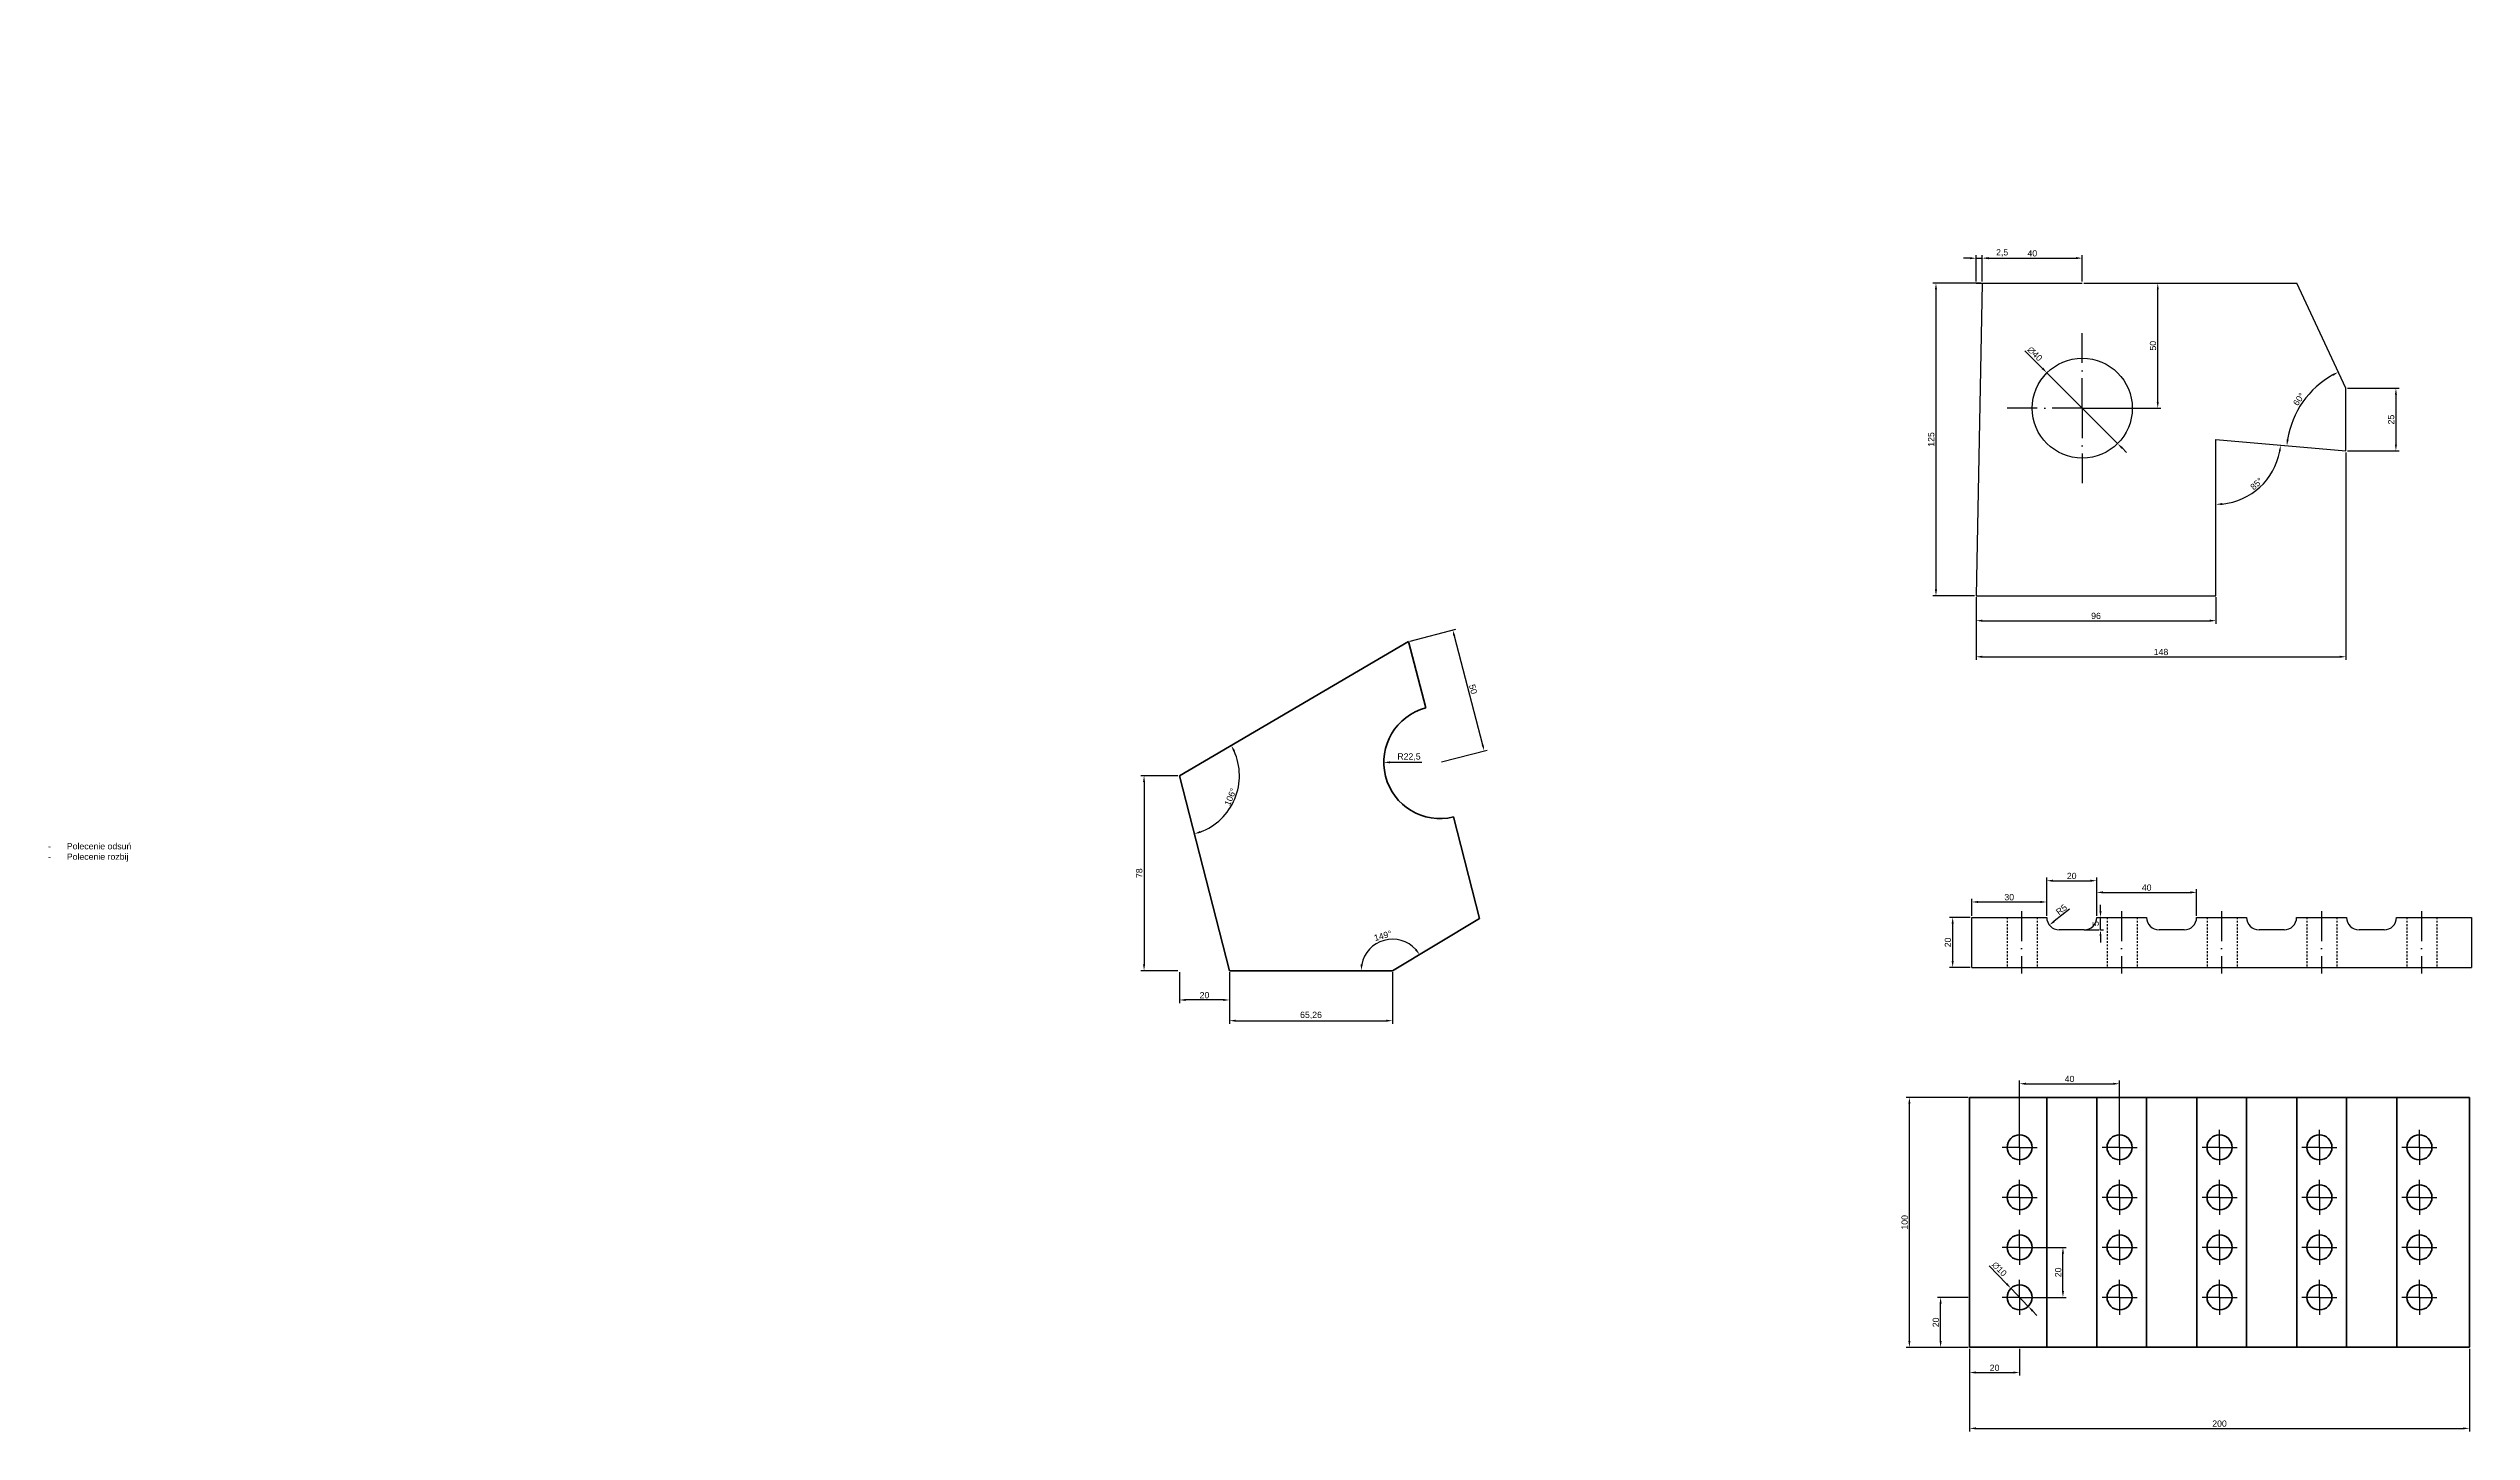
# Model space of a CAD drawing. Header units: millimetres. Extents: x -469 to 500, y -183 to 370.
import ezdxf

# ---------------------------------------------------------------- set-up
doc = ezdxf.new("R2010")
doc.units = ezdxf.units.MM
doc.linetypes.add('ACAD_ISO10W100', pattern=[18, 12, -3, 0, -3])
doc.linetypes.add('JIS_02_0.7', pattern=[1.35, 0.75, -0.6])
doc.layers.add('wymiary', color=240, linetype='Continuous')
doc.styles.get("Standard").update_dxf_attribs({"font": 'arial.ttf'})
doc.dimstyles.new('ISO-25', dxfattribs={"dimtxt": 2.5, "dimasz": 2.5, "dimexe": 1.25, "dimexo": 0.625, "dimtad": 1, "dimtxsty": 'Standard', "dimcen": 2.5, "dimadec": 0, "dimazin": 0, "dimtfac": 1, "dimtmove": 0, "dimatfit": 3, "dimfxl": 1, "dimarcsym": 0})

# ---------------------------------------------------------------- blocks, each defined once
blk = doc.blocks.new('*D12')
at = {"layer": 'Defpoints', "color": 0, "transparency": 16777216}
for p in [(-16.63, 1.26), (3.37, 1.26), (-16.63, -10.45)]:
    blk.add_point(p, dxfattribs=at)
at = {"layer": 'wymiary', "color": 0, "lineweight": -2, "transparency": 16777216}
for p, q in [((-16.63, 0.63), (-16.63, -11.7)), ((3.37, 0.63), (3.37, -11.7)), ((0.87, -10.45), (-14.13, -10.45))]:
    blk.add_line(p, q, dxfattribs=at)
at = {"layer": 'wymiary', "color": 0, "transparency": 16777216}
for points in [[(-14.13, -10.03), (-14.13, -10.86), (-16.63, -10.45)], [(0.87, -10.03), (0.87, -10.86), (3.37, -10.45)]]:
    blk.add_solid(points, dxfattribs=at)
at = {"layer": 'wymiary', "color": 0, "transparency": 16777216, "insert": (-6.63, -8.54), "char_height": 2.5, "attachment_point": 5}
blk.add_mtext('20', dxfattribs=at)
blk = doc.blocks.new('*D14')
at = {"layer": 'Defpoints', "color": 0, "transparency": 16777216}
for p in [(-16.63, 79.26), (-30.81, 1.26), (-16.63, 1.26)]:
    blk.add_point(p, dxfattribs=at)
at = {"layer": 'wymiary', "color": 0, "lineweight": -2, "transparency": 16777216}
for p, q in [((-17.25, 79.26), (-32.06, 79.26)), ((-30.81, 76.76), (-30.81, 3.76)), ((-17.25, 1.26), (-32.06, 1.26))]:
    blk.add_line(p, q, dxfattribs=at)
at = {"layer": 'wymiary', "color": 0, "transparency": 16777216}
for points in [[(-31.23, 76.76), (-30.4, 76.76), (-30.81, 79.26)], [(-31.23, 3.76), (-30.4, 3.76), (-30.81, 1.26)]]:
    blk.add_solid(points, dxfattribs=at)
at = {"layer": 'wymiary', "color": 0, "transparency": 16777216, "insert": (-32.71, 40.26), "char_height": 2.5, "attachment_point": 5, "rotation": 90}
blk.add_mtext('78', dxfattribs=at)
blk = doc.blocks.new('*D18')
at = {"layer": 'Defpoints', "color": 0, "transparency": 16777216}
for p in [(3.37, 1.26), (68.63, 1.26), (68.63, -18.74)]:
    blk.add_point(p, dxfattribs=at)
at = {"layer": 'wymiary', "color": 0, "lineweight": -2, "transparency": 16777216}
for p, q in [((3.37, 0.63), (3.37, -19.99)), ((68.63, 0.63), (68.63, -19.99)), ((5.87, -18.74), (66.13, -18.74))]:
    blk.add_line(p, q, dxfattribs=at)
at = {"layer": 'wymiary', "color": 0, "transparency": 16777216}
for points in [[(5.87, -18.33), (5.87, -19.16), (3.37, -18.74)], [(66.13, -18.33), (66.13, -19.16), (68.63, -18.74)]]:
    blk.add_solid(points, dxfattribs=at)
at = {"layer": 'wymiary', "color": 0, "transparency": 16777216, "insert": (36, -16.62), "char_height": 2.5, "attachment_point": 5}
blk.add_mtext('65,26', dxfattribs=at)
blk = doc.blocks.new('*D21')
at = {"layer": 'Defpoints', "color": 0, "transparency": 16777216}
for p in [(65.13, 84.6), (87.63, 84.6)]:
    blk.add_point(p, dxfattribs=at)
at = {"layer": 'wymiary', "color": 0, "lineweight": -2, "transparency": 16777216}
blk.add_line((80.29, 84.6), (67.63, 84.6), dxfattribs=at)
at = {"layer": 'wymiary', "color": 0, "transparency": 16777216}
blk.add_solid([(67.63, 85.02), (67.63, 84.18), (65.13, 84.6)], dxfattribs=at)
at = {"layer": 'wymiary', "color": 0, "transparency": 16777216, "insert": (75.21, 86.73), "char_height": 2.5, "attachment_point": 5}
blk.add_mtext('R22,5', dxfattribs=at)
blk = doc.blocks.new('*D22')
at = {"layer": 'Defpoints', "color": 0, "transparency": 16777216}
for p in [(75.02, 132.99), (105.31, 89.21), (87.63, 84.6)]:
    blk.add_point(p, dxfattribs=at)
at = {"layer": 'wymiary', "color": 0, "lineweight": -2, "transparency": 16777216}
for p, q in [((75.63, 133.14), (93.92, 137.91)), ((93.34, 135.17), (104.68, 91.63)), ((88.23, 84.76), (106.52, 89.52))]:
    blk.add_line(p, q, dxfattribs=at)
at = {"layer": 'wymiary', "color": 0, "transparency": 16777216}
for points in [[(93.74, 135.28), (92.93, 135.07), (92.71, 137.59)], [(105.09, 91.73), (104.28, 91.52), (105.31, 89.21)]]:
    blk.add_solid(points, dxfattribs=at)
at = {"layer": 'wymiary', "color": 0, "transparency": 16777216, "insert": (100.85, 113.88), "char_height": 2.5, "attachment_point": 5, "rotation": 284.60362}
blk.add_mtext('50', dxfattribs=at)
blk = doc.blocks.new('*D24')
at = {"layer": 'Defpoints', "color": 0, "transparency": 16777216}
for p in [(75.02, 132.99), (-16.63, 79.26), (-16.63, 79.26), (1.67, 63.74), (3.37, 1.26)]:
    blk.add_point(p, dxfattribs=at)
at = {"layer": 'wymiary', "color": 0, "lineweight": -2, "transparency": 16777216}
blk.add_arc((-16.63, 79.26), 23.99, 290.3552, 24.40759, dxfattribs=at)
at = {"layer": 'wymiary', "color": 0, "transparency": 16777216}
for points in [[(4.85, 88.98), (5.59, 89.36), (4.07, 91.39)], [(-8.16, 56.37), (-8.41, 57.16), (-10.67, 56.02)]]:
    blk.add_solid(points, dxfattribs=at)
at = {"layer": 'wymiary', "color": 0, "transparency": 16777216, "insert": (3.76, 70.76), "char_height": 2.5, "attachment_point": 5, "rotation": 67.38139}
blk.add_mtext('106°', dxfattribs=at)
blk = doc.blocks.new('*D25')
at = {"layer": 'Defpoints', "color": 0, "transparency": 16777216}
for p in [(103.44, 22.17), (70.68, 13.68), (3.37, 1.26), (68.63, 1.26), (68.63, 1.26)]:
    blk.add_point(p, dxfattribs=at)
at = {"layer": 'wymiary', "color": 0, "lineweight": -2, "transparency": 16777216}
blk.add_arc((68.63, 1.26), 12.59, 42.3963, 168.6037, dxfattribs=at)
at = {"layer": 'wymiary', "color": 0, "transparency": 16777216}
for points in [[(78.27, 9.99), (77.6, 9.49), (79.43, 7.74)], [(56.71, 3.7), (55.88, 3.78), (56.04, 1.26)]]:
    blk.add_solid(points, dxfattribs=at)
at = {"layer": 'wymiary', "color": 0, "transparency": 16777216, "insert": (64.76, 15.22), "char_height": 2.5, "attachment_point": 5, "rotation": 15.5}
blk.add_mtext('149°', dxfattribs=at)
blk = doc.blocks.new('*D27')
at = {"color": 0, "lineweight": -2, "transparency": 16777216}
blk.add_line((339.56, 25.85), (333.42, 21.04), dxfattribs=at)
at = {"color": 0, "transparency": 16777216}
blk.add_solid([(333.16, 21.37), (333.68, 20.71), (331.45, 19.5)], dxfattribs=at)
at = {"layer": 'Defpoints', "color": 0, "transparency": 16777216}
for p in [(331.45, 19.5), (335.39, 22.58)]:
    blk.add_point(p, dxfattribs=at)
at = {"color": 0, "transparency": 16777216, "insert": (336.3, 25.71), "char_height": 2.5, "attachment_point": 5, "rotation": 38.08009}
blk.add_mtext('R5', dxfattribs=at)
blk = doc.blocks.new('*D28')
at = {"color": 0, "lineweight": -2, "transparency": 16777216}
for p, q in [((299.76, 22.58), (291.51, 22.58)), ((292.76, 5.08), (292.76, 20.08)), ((299.76, 2.58), (291.51, 2.58))]:
    blk.add_line(p, q, dxfattribs=at)
at = {"color": 0, "transparency": 16777216}
for points in [[(292.35, 20.08), (293.18, 20.08), (292.76, 22.58)], [(292.35, 5.08), (293.18, 5.08), (292.76, 2.58)]]:
    blk.add_solid(points, dxfattribs=at)
at = {"layer": 'Defpoints', "color": 0, "transparency": 16777216}
for p in [(292.76, 22.58), (300.39, 22.58), (300.39, 2.58)]:
    blk.add_point(p, dxfattribs=at)
at = {"color": 0, "transparency": 16777216, "insert": (290.86, 12.58), "char_height": 2.5, "attachment_point": 5, "rotation": 90}
blk.add_mtext('20', dxfattribs=at)
blk = doc.blocks.new('*D29')
at = {"color": 0, "lineweight": -2, "transparency": 16777216}
for p, q in [((300.39, 23.21), (300.39, 30)), ((330.39, 23.21), (330.39, 30)), ((302.89, 28.75), (327.89, 28.75))]:
    blk.add_line(p, q, dxfattribs=at)
at = {"color": 0, "transparency": 16777216}
for points in [[(302.89, 29.17), (302.89, 28.34), (300.39, 28.75)], [(327.89, 29.17), (327.89, 28.34), (330.39, 28.75)]]:
    blk.add_solid(points, dxfattribs=at)
at = {"layer": 'Defpoints', "color": 0, "transparency": 16777216}
for p in [(300.39, 22.58), (330.39, 28.75), (330.39, 22.58)]:
    blk.add_point(p, dxfattribs=at)
at = {"color": 0, "transparency": 16777216, "insert": (315.39, 30.66), "char_height": 2.5, "attachment_point": 5}
blk.add_mtext('30', dxfattribs=at)
blk = doc.blocks.new('*D30')
at = {"color": 0, "lineweight": -2, "transparency": 16777216}
for p, q in [((330.39, 23.21), (330.39, 38.5)), ((332.89, 37.25), (347.89, 37.25)), ((350.39, 23.21), (350.39, 38.5))]:
    blk.add_line(p, q, dxfattribs=at)
at = {"color": 0, "transparency": 16777216}
for points in [[(332.89, 37.67), (332.89, 36.83), (330.39, 37.25)], [(347.89, 37.67), (347.89, 36.83), (350.39, 37.25)]]:
    blk.add_solid(points, dxfattribs=at)
at = {"layer": 'Defpoints', "color": 0, "transparency": 16777216}
for p in [(350.39, 37.25), (330.39, 22.58), (350.39, 22.58)]:
    blk.add_point(p, dxfattribs=at)
at = {"color": 0, "transparency": 16777216, "insert": (340.39, 39.15), "char_height": 2.5, "attachment_point": 5}
blk.add_mtext('20', dxfattribs=at)
blk = doc.blocks.new('*U32')
blk.add_line((5, -2.5), (-5, -2.5))
for centre, start, end in [((-5, 2.5), 180, 270), ((5, 2.5), 270, 0)]:
    blk.add_arc(centre, 5, start, end)
blk = doc.blocks.new('*U33')
at = {"color": 0, "linetype": 'ByBlock', "lineweight": -2, "transparency": 16777216}
for p in [(0, 0), (40, 0), (80, 0), (120, 0)]:
    blk.add_blockref('*U32', p, dxfattribs=at)
blk = doc.blocks.new('*D34')
at = {"color": 0, "lineweight": -2, "transparency": 16777216}
for p, q in [((298.91, -129.4), (286.69, -129.4)), ((287.94, -146.9), (287.94, -131.9)), ((298.91, -149.4), (286.69, -149.4))]:
    blk.add_line(p, q, dxfattribs=at)
at = {"color": 0, "transparency": 16777216}
for points in [[(287.52, -131.9), (288.36, -131.9), (287.94, -129.4)], [(287.52, -146.9), (288.36, -146.9), (287.94, -149.4)]]:
    blk.add_solid(points, dxfattribs=at)
at = {"layer": 'Defpoints', "color": 0, "transparency": 16777216}
for p in [(287.94, -129.4), (299.54, -129.4), (299.54, -149.4)]:
    blk.add_point(p, dxfattribs=at)
at = {"color": 0, "transparency": 16777216, "insert": (286.04, -139.4), "char_height": 2.5, "attachment_point": 5, "rotation": 90}
blk.add_mtext('20', dxfattribs=at)
blk = doc.blocks.new('*D35')
at = {"color": 0, "lineweight": -2, "transparency": 16777216}
for p, q in [((299.54, -150.02), (299.54, -160.73)), ((319.54, -150.02), (319.54, -160.73)), ((302.04, -159.48), (317.04, -159.48))]:
    blk.add_line(p, q, dxfattribs=at)
at = {"color": 0, "transparency": 16777216}
for points in [[(302.04, -159.06), (302.04, -159.89), (299.54, -159.48)], [(317.04, -159.06), (317.04, -159.89), (319.54, -159.48)]]:
    blk.add_solid(points, dxfattribs=at)
at = {"layer": 'Defpoints', "color": 0, "transparency": 16777216}
for p in [(299.54, -149.4), (319.54, -149.4), (319.54, -159.48)]:
    blk.add_point(p, dxfattribs=at)
at = {"color": 0, "transparency": 16777216, "insert": (309.54, -157.58), "char_height": 2.5, "attachment_point": 5}
blk.add_mtext('20', dxfattribs=at)
blk = doc.blocks.new('*D36')
at = {"color": 0, "lineweight": -2, "transparency": 16777216}
for p, q in [((350.39, 23.21), (350.39, 33.83)), ((352.89, 32.58), (387.89, 32.58)), ((390.39, 23.21), (390.39, 33.83))]:
    blk.add_line(p, q, dxfattribs=at)
at = {"color": 0, "transparency": 16777216}
for points in [[(352.89, 33), (352.89, 32.17), (350.39, 32.58)], [(387.89, 33), (387.89, 32.17), (390.39, 32.58)]]:
    blk.add_solid(points, dxfattribs=at)
at = {"layer": 'Defpoints', "color": 0, "transparency": 16777216}
for p in [(390.39, 32.58), (350.39, 22.58), (390.39, 22.58)]:
    blk.add_point(p, dxfattribs=at)
at = {"color": 0, "transparency": 16777216, "insert": (370.39, 34.48), "char_height": 2.5, "attachment_point": 5}
blk.add_mtext('40', dxfattribs=at)
blk = doc.blocks.new('*U39')
for q in [(-7, 0), (0, 7), (7, 0), (0, -7)]:
    blk.add_line((0, 0), q)
at = {"lineweight": 40}
blk.add_circle((0, 0), 5, dxfattribs=at)
blk = doc.blocks.new('*U40')
at = {"color": 0, "linetype": 'ByBlock', "lineweight": -2, "transparency": 16777216}
for p in [(0, 60), (40, 60), (80, 60), (120, 60), (160, 60), (0, 40), (40, 40), (80, 40), (120, 40), (160, 40), (0, 20), (40, 20), (80, 20), (120, 20), (160, 20), (0, 0), (40, 0), (80, 0), (120, 0), (160, 0)]:
    blk.add_blockref('*U39', p, dxfattribs=at)
blk = doc.blocks.new('*D41')
at = {"color": 0, "lineweight": -2, "transparency": 16777216}
for p, q in [((320.16, -109.4), (338.14, -109.4)), ((336.89, -126.9), (336.89, -111.9)), ((320.16, -129.4), (338.14, -129.4))]:
    blk.add_line(p, q, dxfattribs=at)
at = {"color": 0, "lineweight": 40, "transparency": 16777216}
for points in [[(336.48, -111.9), (337.31, -111.9), (336.89, -109.4)], [(336.48, -126.9), (337.31, -126.9), (336.89, -129.4)]]:
    blk.add_solid(points, dxfattribs=at)
at = {"layer": 'Defpoints', "color": 0, "lineweight": 40, "transparency": 16777216}
for p in [(319.54, -109.4), (336.89, -109.4), (319.54, -129.4)]:
    blk.add_point(p, dxfattribs=at)
at = {"color": 0, "lineweight": -3, "transparency": 16777216, "insert": (334.99, -119.4), "char_height": 2.5, "attachment_point": 5, "rotation": 90}
blk.add_mtext('20', dxfattribs=at)
blk = doc.blocks.new('*D42')
at = {"color": 0, "lineweight": -2, "transparency": 16777216}
for p, q in [((319.54, -68.77), (319.54, -42.71)), ((322.04, -43.96), (357.04, -43.96)), ((359.54, -68.77), (359.54, -42.71))]:
    blk.add_line(p, q, dxfattribs=at)
at = {"color": 0, "lineweight": 40, "transparency": 16777216}
for points in [[(322.04, -43.55), (322.04, -44.38), (319.54, -43.96)], [(357.04, -43.55), (357.04, -44.38), (359.54, -43.96)]]:
    blk.add_solid(points, dxfattribs=at)
at = {"layer": 'Defpoints', "color": 0, "lineweight": 40, "transparency": 16777216}
for p in [(359.54, -43.96), (319.54, -69.4), (359.54, -69.4)]:
    blk.add_point(p, dxfattribs=at)
at = {"color": 0, "transparency": 16777216, "insert": (339.54, -42.06), "char_height": 2.5, "attachment_point": 5}
blk.add_mtext('40', dxfattribs=at)
blk = doc.blocks.new('*D43')
at = {"color": 0, "lineweight": -2, "transparency": 16777216}
for p, q in [((298.91, -49.4), (274.2, -49.4)), ((275.45, -146.9), (275.45, -51.9)), ((298.91, -149.4), (274.2, -149.4))]:
    blk.add_line(p, q, dxfattribs=at)
for points in [[(275.03, -51.9), (275.87, -51.9), (275.45, -49.4)], [(275.03, -146.9), (275.87, -146.9), (275.45, -149.4)]]:
    blk.add_solid(points, dxfattribs=at)
at = {"layer": 'Defpoints', "color": 0, "lineweight": -2, "transparency": 16777216}
for p in [(275.45, -49.4), (299.54, -49.4), (299.54, -149.4)]:
    blk.add_point(p, dxfattribs=at)
at = {"color": 0, "transparency": 16777216, "insert": (273.55, -99.4), "char_height": 2.5, "attachment_point": 5, "rotation": 90}
blk.add_mtext('100', dxfattribs=at)
blk = doc.blocks.new('*D44')
at = {"color": 0, "lineweight": -2, "transparency": 16777216}
for p, q in [((299.54, -150.02), (299.54, -183.08)), ((499.54, -150.02), (499.54, -183.08)), ((302.04, -181.83), (497.04, -181.83))]:
    blk.add_line(p, q, dxfattribs=at)
at = {"color": 0, "transparency": 16777216}
for points in [[(302.04, -181.41), (302.04, -182.24), (299.54, -181.83)], [(497.04, -181.41), (497.04, -182.24), (499.54, -181.83)]]:
    blk.add_solid(points, dxfattribs=at)
at = {"layer": 'Defpoints', "color": 0, "transparency": 16777216}
for p in [(299.54, -149.4), (499.54, -149.4), (499.54, -181.83)]:
    blk.add_point(p, dxfattribs=at)
at = {"color": 0, "transparency": 16777216, "insert": (399.54, -179.93), "char_height": 2.5, "attachment_point": 5}
blk.add_mtext('200', dxfattribs=at)
blk = doc.blocks.new('*D45')
at = {"color": 0, "lineweight": -2, "transparency": 16777216}
for p, q in [((307.39, -116.74), (314.34, -123.99)), ((323, -133.01), (316.07, -125.79)), ((324.73, -134.81), (326.46, -136.62))]:
    blk.add_line(p, q, dxfattribs=at)
for points in [[(314.64, -123.7), (314.04, -124.28), (316.07, -125.79)], [(325.03, -134.52), (324.43, -135.1), (323, -133.01)]]:
    blk.add_solid(points, dxfattribs=at)
at = {"layer": 'Defpoints', "color": 0, "lineweight": -2, "transparency": 16777216}
for p in [(316.07, -125.79), (323, -133.01)]:
    blk.add_point(p, dxfattribs=at)
at = {"color": 0, "lineweight": -3, "transparency": 16777216, "insert": (311.43, -118.1), "char_height": 2.5, "attachment_point": 5, "rotation": 313.80751}
blk.add_mtext('∅10', dxfattribs=at)
blk = doc.blocks.new('*U46')
at = {"linetype": 'JIS_02_0.7'}
for p, q in [((-6, 9.97), (-6, -10.03)), ((6, 9.97), (6, -10.03))]:
    blk.add_line(p, q, dxfattribs=at)
at = {"linetype": 'ACAD_ISO10W100'}
blk.add_line((-0.24, 12.5), (-0.24, -12.5), dxfattribs=at)
blk = doc.blocks.new('*U47')
at = {"color": 0, "linetype": 'ByBlock', "lineweight": -2, "transparency": 16777216}
for p in [(0, 0), (40, 0), (80, 0), (120, 0), (160, 0)]:
    blk.add_blockref('*U46', p, dxfattribs=at)
blk = doc.blocks.new('*D49')
at = {"color": 0, "lineweight": -2, "transparency": 16777216}
for p, q in [((351.92, 25.08), (351.92, 27.58)), ((351.92, 17.58), (351.92, 22.58)), ((352.01, 22.58), (353.17, 22.58)), ((351.92, 15.08), (351.92, 12.58)), ((352.01, 17.58), (353.17, 17.58))]:
    blk.add_line(p, q, dxfattribs=at)
at = {"color": 0, "transparency": 16777216}
for points in [[(351.5, 25.08), (352.33, 25.08), (351.92, 22.58)], [(351.5, 15.08), (352.33, 15.08), (351.92, 17.58)]]:
    blk.add_solid(points, dxfattribs=at)
at = {"layer": 'Defpoints', "color": 0, "transparency": 16777216}
for p in [(351.39, 22.58), (351.92, 22.58), (351.39, 17.58)]:
    blk.add_point(p, dxfattribs=at)
at = {"color": 0, "transparency": 16777216, "insert": (350.02, 20.08), "char_height": 2.5, "attachment_point": 5, "rotation": 90}
blk.add_mtext('5', dxfattribs=at)
blk = doc.blocks.new('*D50')
at = {"color": 0, "lineweight": -2, "transparency": 16777216}
for p, q in [((302.13, 150.65), (302.13, 140.02)), ((398.13, 150.65), (398.13, 140.02)), ((304.63, 141.27), (395.63, 141.27))]:
    blk.add_line(p, q, dxfattribs=at)
at = {"color": 0, "transparency": 16777216}
for points in [[(304.63, 141.69), (304.63, 140.85), (302.13, 141.27)], [(395.63, 141.69), (395.63, 140.85), (398.13, 141.27)]]:
    blk.add_solid(points, dxfattribs=at)
at = {"layer": 'Defpoints', "color": 0, "transparency": 16777216}
for p in [(302.13, 151.27), (398.13, 151.27), (398.13, 141.27)]:
    blk.add_point(p, dxfattribs=at)
at = {"color": 0, "transparency": 16777216, "insert": (350.13, 143.17), "char_height": 2.5, "attachment_point": 5}
blk.add_mtext('96', dxfattribs=at)
blk = doc.blocks.new('*D51')
at = {"color": 0, "lineweight": -2, "transparency": 16777216}
for p, q in [((299.63, 286.27), (297.13, 286.27)), ((302.13, 276.9), (302.13, 287.52)), ((302.13, 286.27), (304.63, 286.27)), ((304.63, 276.9), (304.63, 287.52)), ((307.13, 286.27), (315.49, 286.27))]:
    blk.add_line(p, q, dxfattribs=at)
at = {"color": 0, "transparency": 16777216}
for points in [[(299.63, 286.69), (299.63, 285.85), (302.13, 286.27)], [(307.13, 286.69), (307.13, 285.85), (304.63, 286.27)]]:
    blk.add_solid(points, dxfattribs=at)
at = {"layer": 'Defpoints', "color": 0, "transparency": 16777216}
for p in [(304.63, 286.27), (302.13, 276.27), (304.63, 276.27)]:
    blk.add_point(p, dxfattribs=at)
at = {"color": 0, "transparency": 16777216, "insert": (312.56, 288.4), "char_height": 2.5, "attachment_point": 5}
blk.add_mtext('2,5', dxfattribs=at)
blk = doc.blocks.new('*D52')
at = {"color": 0, "lineweight": -2, "transparency": 16777216}
for p, q in [((304, 276.27), (284.83, 276.27)), ((286.08, 273.77), (286.08, 153.77)), ((301.5, 151.27), (284.83, 151.27))]:
    blk.add_line(p, q, dxfattribs=at)
at = {"color": 0, "transparency": 16777216}
for points in [[(285.66, 273.77), (286.5, 273.77), (286.08, 276.27)], [(285.66, 153.77), (286.5, 153.77), (286.08, 151.27)]]:
    blk.add_solid(points, dxfattribs=at)
at = {"layer": 'Defpoints', "color": 0, "transparency": 16777216}
for p in [(304.63, 276.27), (286.08, 151.27), (302.13, 151.27)]:
    blk.add_point(p, dxfattribs=at)
at = {"color": 0, "transparency": 16777216, "insert": (284.18, 213.77), "char_height": 2.5, "attachment_point": 5, "rotation": 90}
blk.add_mtext('125', dxfattribs=at)
blk = doc.blocks.new('*D53')
at = {"color": 0, "lineweight": -2, "transparency": 16777216}
for p, q in [((321.61, 249.28), (328.72, 242.18)), ((358.77, 212.13), (330.48, 240.41)), ((360.54, 210.36), (362.3, 208.59))]:
    blk.add_line(p, q, dxfattribs=at)
at = {"color": 0, "transparency": 16777216}
for points in [[(329.01, 242.48), (328.42, 241.89), (330.48, 240.41)], [(360.83, 210.66), (360.24, 210.07), (358.77, 212.13)]]:
    blk.add_solid(points, dxfattribs=at)
at = {"layer": 'Defpoints', "color": 0, "transparency": 16777216}
for p in [(330.48, 240.41), (358.77, 212.13)]:
    blk.add_point(p, dxfattribs=at)
at = {"color": 0, "transparency": 16777216, "insert": (325.67, 248.01), "char_height": 2.5, "attachment_point": 5, "rotation": 315}
blk.add_mtext('∅40', dxfattribs=at)
blk = doc.blocks.new('*D54')
at = {"color": 0, "lineweight": -2, "transparency": 16777216}
for p, q in [((345.25, 276.27), (376.08, 276.27)), ((374.83, 228.77), (374.83, 273.77)), ((345.25, 226.27), (376.08, 226.27))]:
    blk.add_line(p, q, dxfattribs=at)
at = {"color": 0, "transparency": 16777216}
for points in [[(374.42, 273.77), (375.25, 273.77), (374.83, 276.27)], [(374.42, 228.77), (375.25, 228.77), (374.83, 226.27)]]:
    blk.add_solid(points, dxfattribs=at)
at = {"layer": 'Defpoints', "color": 0, "transparency": 16777216}
for p in [(344.63, 276.27), (374.83, 276.27), (344.63, 226.27)]:
    blk.add_point(p, dxfattribs=at)
at = {"color": 0, "transparency": 16777216, "insert": (372.93, 251.27), "char_height": 2.5, "attachment_point": 5, "rotation": 90}
blk.add_mtext('50', dxfattribs=at)
blk = doc.blocks.new('*D55')
at = {"color": 0, "lineweight": -2, "transparency": 16777216}
for p, q in [((304.63, 276.9), (304.63, 287.55)), ((307.13, 286.3), (342.13, 286.3)), ((344.63, 276.9), (344.63, 287.55))]:
    blk.add_line(p, q, dxfattribs=at)
at = {"color": 0, "transparency": 16777216}
for points in [[(307.13, 286.72), (307.13, 285.89), (304.63, 286.3)], [(342.13, 286.72), (342.13, 285.89), (344.63, 286.3)]]:
    blk.add_solid(points, dxfattribs=at)
at = {"layer": 'Defpoints', "color": 0, "transparency": 16777216}
for p in [(344.63, 286.3), (304.63, 276.27), (344.63, 276.27)]:
    blk.add_point(p, dxfattribs=at)
at = {"color": 0, "transparency": 16777216, "insert": (324.63, 288.21), "char_height": 2.5, "attachment_point": 5}
blk.add_mtext('40', dxfattribs=at)
blk = doc.blocks.new('*D57')
at = {"color": 0, "lineweight": -2, "transparency": 16777216}
for p, q in [((450.13, 208.6), (450.13, 125.58)), ((302.13, 150.65), (302.13, 125.58)), ((304.63, 126.83), (447.63, 126.83))]:
    blk.add_line(p, q, dxfattribs=at)
at = {"color": 0, "transparency": 16777216}
for points in [[(304.63, 127.25), (304.63, 126.42), (302.13, 126.83)], [(447.63, 127.25), (447.63, 126.42), (450.13, 126.83)]]:
    blk.add_solid(points, dxfattribs=at)
at = {"layer": 'Defpoints', "color": 0, "transparency": 16777216}
for p in [(450.13, 209.22), (302.13, 151.27), (450.13, 126.83)]:
    blk.add_point(p, dxfattribs=at)
at = {"color": 0, "transparency": 16777216, "insert": (376.13, 128.73), "char_height": 2.5, "attachment_point": 5}
blk.add_mtext('148', dxfattribs=at)
blk = doc.blocks.new('*D58')
at = {"color": 0, "lineweight": -2, "transparency": 16777216}
for p, q in [((450.75, 234.22), (471.38, 234.22)), ((470.13, 231.72), (470.13, 211.72)), ((450.75, 209.22), (471.38, 209.22))]:
    blk.add_line(p, q, dxfattribs=at)
at = {"color": 0, "transparency": 16777216}
for points in [[(469.71, 231.72), (470.54, 231.72), (470.13, 234.22)], [(469.71, 211.72), (470.54, 211.72), (470.13, 209.22)]]:
    blk.add_solid(points, dxfattribs=at)
at = {"layer": 'Defpoints', "color": 0, "transparency": 16777216}
for p in [(450.13, 234.22), (450.13, 209.22), (470.13, 209.22)]:
    blk.add_point(p, dxfattribs=at)
at = {"color": 0, "transparency": 16777216, "insert": (468.22, 221.72), "char_height": 2.5, "attachment_point": 5, "rotation": 90}
blk.add_mtext('25', dxfattribs=at)
blk = doc.blocks.new('*D59')
at = {"color": 0, "lineweight": -2, "transparency": 16777216}
blk.add_arc((462.28, 208.16), 35.92, 118.98898, 171.01102, dxfattribs=at)
at = {"color": 0, "transparency": 16777216}
for points in [[(444.68, 239.95), (445.06, 239.2), (447.1, 240.71)], [(427.22, 213.72), (426.39, 213.82), (426.5, 211.29)]]:
    blk.add_solid(points, dxfattribs=at)
at = {"layer": 'Defpoints', "color": 0, "transparency": 16777216}
for p in [(386.73, 370.17), (436.88, 233.55), (450.13, 234.22), (398.13, 213.77), (450.13, 209.22)]:
    blk.add_point(p, dxfattribs=at)
at = {"color": 0, "transparency": 16777216, "insert": (431.3, 229.85), "char_height": 2.5, "attachment_point": 5, "rotation": 55}
blk.add_mtext('60°', dxfattribs=at)
blk = doc.blocks.new('*D60')
at = {"color": 0, "lineweight": -2, "transparency": 16777216}
blk.add_arc((398.13, 213.77), 25.96, 275.51979, 349.48021, dxfattribs=at)
at = {"color": 0, "transparency": 16777216}
for points in [[(423.24, 209.09), (424.06, 208.98), (423.99, 211.51)], [(400.64, 187.52), (400.6, 188.35), (398.13, 187.81)]]:
    blk.add_solid(points, dxfattribs=at)
at = {"layer": 'Defpoints', "color": 0, "transparency": 16777216}
for p in [(398.13, 213.77), (398.13, 213.77), (450.13, 209.22), (410.45, 190.92), (398.13, 151.27)]:
    blk.add_point(p, dxfattribs=at)
at = {"color": 0, "transparency": 16777216, "insert": (414.38, 196.03), "char_height": 2.5, "attachment_point": 5, "rotation": 42.5}
blk.add_mtext('85°', dxfattribs=at)

msp = doc.modelspace()

# ---------------------------------------------------------------- linework, layer by layer
for p, q in [((302.125, 276.271), (304.625, 276.271)), ((304.625, 276.271), (302.125, 151.271)), ((304.625, 276.271), (344.625, 276.271)), ((374.834, 276.271), (430.518, 276.269)), ((450.125, 234.222), (430.518, 276.269)), ((450.125, 209.222), (450.125, 234.222)), ((398.125, 151.271), (398.125, 213.771)), ((398.125, 213.771), (450.125, 209.222)), ((302.125, 151.271), (398.125, 151.271)), ((302.125, 151.271), (398.125, 151.271)), ((300.386, 2.583), (300.386, 22.583)), ((300.386, 22.583), (330.386, 22.583)), ((330.386, 22.583), (330.386, 22.583)), ((350.386, 22.583), (350.386, 22.583)), ((350.386, 22.583), (370.386, 22.583)), ((390.386, 22.583), (410.386, 22.583)), ((430.386, 22.583), (450.386, 22.583)), ((470.386, 22.583), (500.386, 22.583)), ((500.386, 22.583), (500.386, 2.583)), ((345.386, 17.583), (351.386, 17.583)), ((300.386, 2.583), (500.386, 2.583))]:
    msp.add_line(p, q)
at = {"linetype": 'ACAD_ISO10W100'}
for q in [(344.625, 256.271), (314.625, 226.271), (344.625, 196.271), (374.834, 226.271)]:
    msp.add_line((344.625, 226.271), q, dxfattribs=at)
at = {"lineweight": 40}
for p, q in [((-16.626, 79.255), (75.024, 132.985)), ((75.024, 132.985), (81.957, 106.374)), ((3.374, 1.255), (-16.626, 79.255)), ((103.438, 22.168), (93.03, 62.758)), ((68.634, 1.255), (103.438, 22.168)), ((3.374, 1.255), (68.634, 1.255)), ((299.536, -49.399), (299.536, -149.399)), ((499.536, -49.399), (299.536, -49.399)), ((330.386, -49.399), (330.386, -149.399)), ((350.472, -49.399), (350.472, -149.399)), ((370.386, -49.399), (370.386, -149.399)), ((390.472, -49.399), (390.472, -149.399)), ((410.386, -49.399), (410.386, -149.399)), ((430.472, -49.399), (430.472, -149.399)), ((450.386, -49.399), (450.386, -149.399)), ((470.472, -49.399), (470.472, -149.399)), ((499.536, -149.399), (499.536, -49.399)), ((299.536, -149.399), (499.536, -149.399))]:
    msp.add_line(p, q, dxfattribs=at)
msp.add_circle((344.625, 226.271), 20)
msp.add_arc((87.63, 84.601), 22.5, 104.60362, 283.887556, dxfattribs=at)

# ---------------------------------------------------------------- block references
for name, p in [('*U47', (320.538, 12.615)), ('*U33', (340.386, 20.083))]:
    msp.add_blockref(name, p)
msp.add_blockref('*U40', (319.536, -129.399), dxfattribs=at)

# ---------------------------------------------------------------- texts
at = {"insert": (-471.865, 52.295), "char_height": 2.5, "attachment_point": 1}
msp.add_mtext_dynamic_manual_height_columns('\\pxi-3,l4,t4;-^IPolecenie odsuń\\P-^IPolecenie rozbij', width=371.3919, gutter_width=12.5, heights=[0], dxfattribs=at)

# ---------------------------------------------------------------- dimensions: what is measured, and where the dimension line sits
for base, line1, line2, picture, middle in [((436.882, 233.555), ((450.125, 234.222), (386.732, 370.168)), ((398.125, 213.771), (450.125, 209.222)), '*D59', (431.3, 229.85)), ((410.446, 190.921), ((398.125, 213.771), (450.125, 209.222)), ((398.125, 151.271), (398.125, 213.771)), '*D60', (414.379, 196.033))]:
    dim = msp.add_angular_dim_2l(base=base, line1=line1, line2=line2, dimstyle='ISO-25')
    dim.commit()
    dim.dimension.update_dxf_attribs({"geometry": picture, "text_midpoint": middle})
for p1, p2, distance, picture, middle in [((302.125, 276.271), (304.625, 276.271), 10, '*D51', (312.557, 288.399)), ((344.625, 226.271), (344.625, 276.271), -30.209, '*D54', (372.933, 251.271)), ((450.125, 234.222), (450.125, 209.222), 20, '*D58', (468.224, 221.722)), ((330.386, 22.583), (350.386, 22.583), 14.666, '*D30', (340.386, 39.15)), ((300.386, 22.583), (330.386, 22.583), 6.171, '*D29', (315.386, 30.657)), ((350.386, 22.583), (390.386, 22.583), 10, '*D36', (370.386, 34.485)), ((300.386, 2.583), (300.386, 22.583), 7.623, '*D28', (290.862, 12.583)), ((351.386, 17.583), (351.386, 22.583), -0.529, '*D49', (350.019, 20.083)), ((319.536, -69.399), (359.536, -69.399), 25.437, '*D42', (339.536, -42.061)), ((299.536, -149.399), (299.536, -49.399), 24.086, '*D43', (273.549, -99.399)), ((299.536, -149.399), (499.536, -149.399), -32.428, '*D44', (399.536, -179.926))]:
    dim = msp.add_aligned_dim(p1=p1, p2=p2, distance=distance, dimstyle='ISO-25')
    dim.commit()
    dim.dimension.update_dxf_attribs({"geometry": picture, "text_midpoint": middle})
for base, p1, p2, picture, middle in [((344.625, 286.305), (304.625, 276.271), (344.625, 276.271), '*D55', (324.625, 288.206)), ((450.125, 126.832), (302.125, 151.271), (450.125, 209.222), '*D57', (376.125, 128.733)), ((398.125, 141.271), (302.125, 151.271), (398.125, 151.271), '*D50', (350.125, 143.173)), ((319.536, -159.478), (299.536, -149.399), (319.536, -149.399), '*D35', (309.536, -157.577))]:
    dim = msp.add_linear_dim(base=base, p1=p1, p2=p2, dimstyle='ISO-25')
    dim.commit()
    dim.dimension.update_dxf_attribs({"geometry": picture, "text_midpoint": middle})
for base, p1, p2, picture, middle in [((286.079, 151.271), (304.625, 276.271), (302.125, 151.271), '*D52', (284.178, 213.771)), ((287.941, -129.399), (299.536, -149.399), (299.536, -129.399), '*D34', (286.039, -139.399))]:
    dim = msp.add_linear_dim(base=base, p1=p1, p2=p2, angle=90, dimstyle='ISO-25')
    dim.commit()
    dim.dimension.update_dxf_attribs({"geometry": picture, "text_midpoint": middle})
dim = msp.add_diameter_dim_2p(p1=(358.767, 212.129), p2=(330.483, 240.413), dimstyle='ISO-25')
dim.commit()
dim.dimension.update_dxf_attribs({"geometry": '*D53', "text_midpoint": (325.675, 248.009)})
dim = msp.add_radius_dim(center=(335.386, 22.583), mpoint=(331.451, 19.499), dimstyle='ISO-25')
dim.commit()
dim.dimension.update_dxf_attribs({"geometry": '*D27', "text_midpoint": (337.472, 24.218), "dimtype": 164})
at = {"lineweight": -3}
dim = msp.add_diameter_dim_2p(p1=(322.997, -133.008), p2=(316.075, -125.791), dimstyle='ISO-25', dxfattribs=at)
dim.commit()
dim.dimension.update_dxf_attribs({"geometry": '*D45', "text_midpoint": (311.426, -118.096)})
dim = msp.add_aligned_dim(p1=(319.536, -129.399), p2=(319.536, -109.399), distance=-17.357, dimstyle='ISO-25', dxfattribs=at)
dim.commit()
dim.dimension.update_dxf_attribs({"geometry": '*D41', "text_midpoint": (334.991, -119.399)})
at = {"layer": 'wymiary'}
for p1, p2, distance, picture, middle in [((75.024, 132.985), (87.63, 84.601), 18.274, '*D22', (100.85, 113.88)), ((-16.626, 79.255), (-16.626, 1.255), -14.186, '*D14', (-32.713, 40.255)), ((3.374, 1.255), (-16.626, 1.255), 11.702, '*D12', (-6.626, -8.545))]:
    dim = msp.add_aligned_dim(p1=p1, p2=p2, distance=distance, dimstyle='ISO-25', dxfattribs=at)
    dim.commit()
    dim.dimension.update_dxf_attribs({"geometry": picture, "text_midpoint": middle})
for base, line1, line2, picture, middle in [((1.674, 63.744), ((-16.626, 79.255), (75.024, 132.985)), ((3.374, 1.255), (-16.626, 79.255)), '*D24', (3.763, 70.76)), ((70.676, 13.678), ((68.634, 1.255), (103.438, 22.168)), ((3.374, 1.255), (68.634, 1.255)), '*D25', (64.762, 15.219))]:
    dim = msp.add_angular_dim_2l(base=base, line1=line1, line2=line2, dimstyle='ISO-25', dxfattribs=at)
    dim.commit()
    dim.dimension.update_dxf_attribs({"geometry": picture, "text_midpoint": middle})
dim = msp.add_radius_dim(center=(87.63, 84.601), mpoint=(65.13, 84.601), dimstyle='ISO-25', dxfattribs=at)
dim.commit()
dim.dimension.update_dxf_attribs({"geometry": '*D21', "text_midpoint": (75.208, 84.601), "dimtype": 164})
dim = msp.add_linear_dim(base=(68.634, -18.745), p1=(3.374, 1.255), p2=(68.634, 1.255), dimstyle='ISO-25', dxfattribs=at)
dim.commit()
dim.dimension.update_dxf_attribs({"geometry": '*D18', "text_midpoint": (36.004, -16.617)})

doc.saveas('drawing.dxf')
